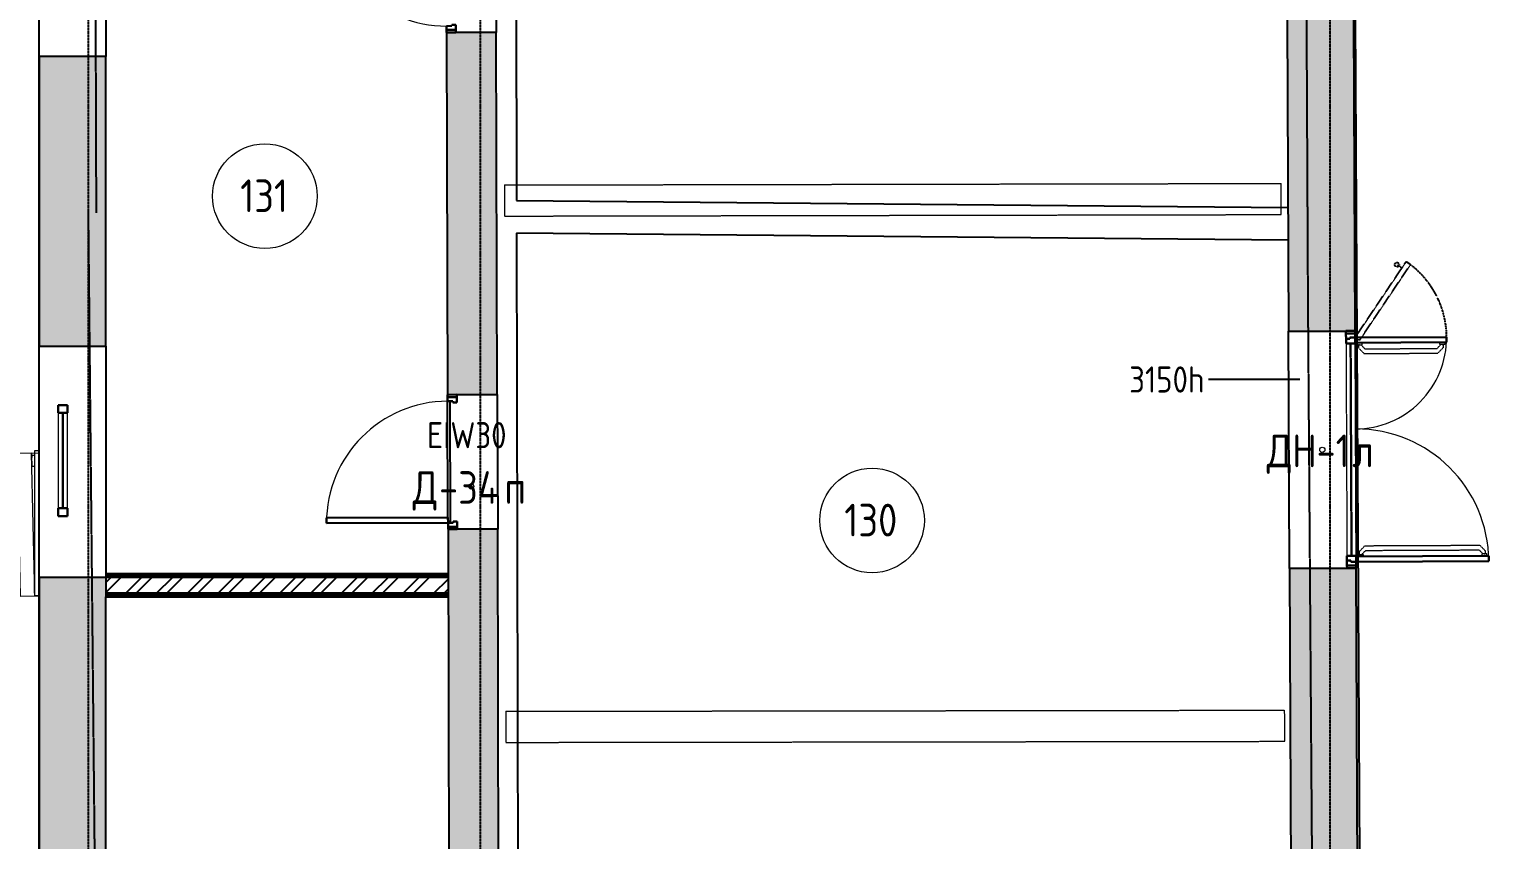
# Model space of a CAD drawing. Header units: millimetres. Extents: x -33838 to 476301, y -41806 to 120107.
# Drawn here: x 45956 to 57124, y 24065 to 30266 of the extents above; entities that cross this region are included whole.
import ezdxf

# ---------------------------------------------------------------- set-up
doc = ezdxf.new("R2010")
doc.units = ezdxf.units.MM
for name, pattern in [('ADSK_Линия сетки', [25, 20, -2.5, 0, -2.5]), ('ADSK_Сверху', [4.5, 3, -1.5]), ('ADSK_Снесено', [4.5, 3, -1.5]), ('ADSK_Штриховая_ш2 п1', [3, 2, -1])]:
    doc.linetypes.add(name, pattern=pattern)
for name, color, linetype, lineweight, true_color in [('_ Окна', 5, 'Continuous', 30, 0x0000ff), ('Линии', 7, 'Continuous', 9, 0x00a600), ('Стены внутренние', 5, 'Continuous', 18, 0x0000ff), ('Стены наружные', 1, 'ADSK_Снесено', 18, 0xff0000), ('Стены штриховка', 5, 'Continuous', 18, 0x0000ff)]:
    doc.layers.add(name, color=color, linetype=linetype, lineweight=lineweight, true_color=true_color)
for name, color, linetype, lineweight in [('Аннотация', 7, 'Continuous', 9), ('Двери', 251, 'Continuous', 18), ('Каркас', 7, 'Continuous', 18), ('Марки дверей', 7, 'Continuous', 20), ('Марки помещений', 7, 'Continuous', 20), ('Окна', 251, 'Continuous', 18), ('Перекрытие', 7, 'Continuous', 18)]:
    doc.layers.add(name, color=color, linetype=linetype, lineweight=lineweight)
doc.styles.add('GOST Common_1', font='GOST Common_0.ttf', dxfattribs={"width": 0.9, "height": 200})
doc.styles.add('GOST Common_2', font='GOST Common_0.ttf', dxfattribs={"width": 0.9, "height": 250})

# ---------------------------------------------------------------- blocks, each defined once
blk = doc.blocks.new('ADSK_БалкаЖБ_Прямоугольная - 238_4х558мм-821700-01 План 1-го этажа маркировочный')
at = {"layer": 'Каркас', "color": 253, "linetype": 'ADSK_Сверху', "true_color": 0xaaaaaa}
for p, q in [((-2971, 119), (-2971, -119)), ((-2971, 119), (2971, 119)), ((2971, -119), (2971, 119)), ((-2971, -119), (2971, -119))]:
    blk.add_line(p, q, dxfattribs=at)
blk = doc.blocks.new('ADSK_БалкаЖБ_Прямоугольная - 238_4х558мм-821702-01 План 1-го этажа маркировочный')
at = {"layer": 'Каркас', "color": 253, "linetype": 'ADSK_Сверху', "true_color": 0xaaaaaa}
for p, q in [((-2980, 119), (-2980, -119)), ((-2980, 119), (2980, 119)), ((2980, -119), (2980, 119)), ((-2980, -119), (2980, -119))]:
    blk.add_line(p, q, dxfattribs=at)
blk = doc.blocks.new('Витраж-тент - 75мм-2075144-01 План 1-го этажа маркировочный')
at = {"layer": '_ Окна', "color": 161, "linetype": 'ADSK_Сверху', "true_color": 0xaaaaff}
for p, q in [((-887.5, 25), (-812.5, 25)), ((-812.5, 25), (-812.5, -45)), ((887.5, 25), (812.5, 25)), ((812.5, 25), (812.5, -45)), ((-812.5, -45), (-887.5, -45)), ((-812.5, -10), (812.5, -10)), ((812.5, -45), (887.5, -45))]:
    blk.add_line(p, q, dxfattribs=at)
at = {"layer": 'Окна', "color": 161, "linetype": 'ADSK_Сверху', "true_color": 0xaaaaff}
for p, q in [((812.5, 25), (-812.5, 25)), ((-812.5, -45), (812.5, -45))]:
    blk.add_line(p, q, dxfattribs=at)
blk = doc.blocks.new('AC_Окно_1Створка - 1091_5х1319h-807647-01 План 1-го этажа маркировочный')
at = {"layer": 'Линии', "color": 8, "lineweight": 18, "true_color": 0x808080}
for p, q in [((508, 408), (-584, 408)), ((-584, 408), (-584, 298)), ((508, 298), (508, 408)), ((-584, 298), (-584, 263)), ((-584, 298), (-549, 298)), ((-584, 298), (508, 298)), ((-564, 298), (-484, 298)), ((-484, 298), (-484, 296)), ((448, 278), (368, 278)), ((408, 298), (408, 278)), ((488, 298), (408, 298)), ((448, 276), (448, 278)), ((508, 298), (473, 298)), ((488, 275), (488, 298)), ((508, 298), (508, 239))]:
    blk.add_line(p, q, dxfattribs=at)
blk = doc.blocks.new('Витраж-тент со смещением вовне - 60мм 30 сдвиг-1466951-01 План 1-го этажа маркировочный')
at = {"layer": '_ Окна'}
for p, q in [((-425, 25), (-425, -45)), ((-425, 25), (-365, 25)), ((-425, -45), (-425, 25)), ((-365, 25), (-365, -45)), ((425, 25), (365, 25)), ((365, 25), (365, -45)), ((425, -45), (425, 25)), ((425, -45), (425, 25)), ((-365, -45), (-425, -45)), ((-365, -10), (365, -10)), ((365, -45), (425, -45))]:
    blk.add_line(p, q, dxfattribs=at)
at = {"layer": 'Окна'}
for p, q in [((365, 25), (-365, 25)), ((-365, -45), (365, -45))]:
    blk.add_line(p, q, dxfattribs=at)
blk = doc.blocks.new('Прямоугольный импост - 70х20_56мм-1423958-01 План 1-го этажа маркировочный')
at = {"layer": 'Линии', "color": 8, "lineweight": 18, "true_color": 0x808080}
for p, q in [((45998, 27042), (46033, 27042)), ((45998, 26487), (45998, 27042))]:
    blk.add_line(p, q, dxfattribs=at)
blk = doc.blocks.new('Прямоугольный импост - 70х20_56мм-1423960-01 План 1-го этажа маркировочный')
at = {"layer": 'Линии', "color": 8, "lineweight": 18, "true_color": 0x808080}
for p, q in [((45998, 25932), (45998, 26487)), ((46033, 25932), (45998, 25932))]:
    blk.add_line(p, q, dxfattribs=at)
blk = doc.blocks.new('AC_Дверь_Однопольная - Д-34п 1030х2200h-1983151-01 План 1-го этажа маркировочный')
at = {"layer": 'Двери', "lineweight": 30}
for p, q in [((-465, 1120), (-425, 1120)), ((-465, 190), (-465, 1120)), ((-425, 1120), (-425, 190)), ((-515, 190), (-495, 190)), ((-515, 120), (-515, 190)), ((-495, 120), (-515, 120)), ((-495, 190), (-465, 190)), ((-495, 120), (-495, 190)), ((-495, 190), (-495, 120)), ((-455, 120), (-495, 120)), ((-425, 190), (-465, 190)), ((-465, 190), (-465, 150)), ((-465, 150), (-455, 150)), ((-455, 150), (-455, 120)), ((455, 150), (465, 150)), ((455, 120), (455, 150)), ((495, 120), (455, 120)), ((465, 190), (495, 190)), ((465, 150), (465, 190)), ((495, 190), (495, 120)), ((495, 190), (515, 190)), ((495, 120), (495, 190)), ((515, 120), (495, 120)), ((515, 190), (515, 120))]:
    blk.add_line(p, q, dxfattribs=at)
at = {"layer": 'Двери'}
blk.add_arc((-465, 190), 930, 0, 90, dxfattribs=at)
blk = doc.blocks.new('AC_Дверь_Однопольная - Д-34л 1030х2200h-1983152-01 План 1-го этажа маркировочный')
at = {"layer": 'Двери', "lineweight": 30}
for p, q in [((465, 1120), (425, 1120)), ((425, 1120), (425, 190)), ((465, 190), (465, 1120)), ((-495, 190), (-515, 190)), ((-515, 190), (-515, 120)), ((-515, 120), (-495, 120)), ((-465, 190), (-495, 190)), ((-495, 190), (-495, 120)), ((-495, 120), (-495, 190)), ((-495, 120), (-455, 120)), ((-465, 150), (-465, 190)), ((-455, 150), (-465, 150)), ((-455, 120), (-455, 150)), ((425, 190), (465, 190)), ((465, 150), (455, 150)), ((455, 150), (455, 120)), ((455, 120), (495, 120)), ((495, 190), (465, 190)), ((465, 190), (465, 150)), ((495, 120), (495, 190)), ((515, 190), (495, 190)), ((495, 190), (495, 120)), ((495, 120), (515, 120)), ((515, 120), (515, 190))]:
    blk.add_line(p, q, dxfattribs=at)
at = {"layer": 'Двери'}
blk.add_arc((465, 190), 930, 90, 180, dxfattribs=at)
blk = doc.blocks.new('AC_Дверь_Двупольная - ДН-1л 1815х2110h-2039696-01 План 1-го этажа маркировочный')
at = {"layer": 'Двери', "linetype": 'ADSK_Сверху', "lineweight": 9}
for p, q in [((778, 1244), (735, 1202)), ((801, 1244), (778, 1244)), ((817, 1255), (801, 1255)), ((801, 1255), (801, 1217)), ((801, 1236), (801, 1244)), ((735, 323), (735, 1202)), ((801, 1226), (771, 1196)), ((771, 329), (771, 1196)), ((801, 1217), (817, 1217)), ((-818, 940), (-802, 940)), ((-802, 902), (-818, 902)), ((-802, 940), (-802, 902)), ((-802, 921), (-802, 929)), ((-802, 929), (-778, 929)), ((-802, 911), (-771, 881)), ((-778, 929), (-735, 887)), ((-771, 329), (-771, 881)), ((-735, 323), (-735, 887)), ((-802, 309), (-818, 309)), ((-818, 270), (-802, 270)), ((-802, 299), (-771, 329)), ((-802, 270), (-802, 309)), ((-802, 289), (-802, 281)), ((-802, 281), (-778, 281)), ((-778, 281), (-735, 323)), ((778, 281), (735, 323)), ((801, 299), (771, 329)), ((801, 281), (778, 281)), ((801, 270), (801, 309)), ((801, 309), (817, 309)), ((817, 270), (801, 270))]:
    blk.add_line(p, q, dxfattribs=at)
at = {"layer": 'Двери', "lineweight": 30}
for p, q in [((857, 1270), (817, 1270)), ((817, 1270), (817, 255)), ((857, 255), (857, 1270)), ((-858, 955), (-818, 955)), ((-858, 255), (-858, 955)), ((-818, 955), (-818, 255)), ((-908, 255), (-888, 255)), ((-908, 185), (-908, 255)), ((-888, 255), (-858, 255)), ((-888, 185), (-888, 255)), ((-888, 255), (-888, 185)), ((-818, 255), (-858, 255)), ((-858, 255), (-858, 215)), ((817, 255), (857, 255)), ((887, 255), (857, 255)), ((857, 255), (857, 215)), ((887, 185), (887, 255)), ((907, 255), (887, 255)), ((887, 255), (887, 185)), ((907, 185), (907, 255)), ((-888, 185), (-908, 185)), ((-848, 185), (-888, 185)), ((-858, 215), (-848, 215)), ((-848, 215), (-848, 185)), ((857, 215), (847, 215)), ((847, 215), (847, 185)), ((847, 185), (887, 185)), ((887, 185), (907, 185))]:
    blk.add_line(p, q, dxfattribs=at)
at = {"layer": 'Двери'}
for centre, radius, start, end in [((857, 255), 1015, 90, 180), ((-858, 255), 700, 360, 90)]:
    blk.add_arc(centre, radius, start, end, dxfattribs=at)
blk = doc.blocks.new('ADSK_Марка_Помещение_ОдноЗначение - Номер-247393-01 План 1-го этажа маркировочный')
at = {"layer": 'Марки помещений'}
blk.add_circle((0, 0), 4, dxfattribs=at)
blk = doc.blocks.new('ADSK_Марка_Дверь - Марка типа и комментарии-2020407-01 План 1-го этажа маркировочный')
at = {"layer": 'Марки дверей', "lineweight": 9}
blk.add_circle((0, 0), 0.2, dxfattribs=at)

msp = doc.modelspace()

# ---------------------------------------------------------------- hatches: boundary and pattern name
at = {"layer": 'Стены внутренние', "lineweight": 25, "true_color": 0x636466}
h = msp.add_hatch(color=251, dxfattribs=at)
h.paths.add_polyline_path([(49161.68775, 26010.82988), (49541.68622, 26011.90894), (49540.46697, 26441.27413), (49160.4685, 26440.19507), (49161.68469, 26011.90894)])
h.paths.add_polyline_path([(49157.54368, 27470.19091), (49537.54215, 27471.26998), (49529.67943, 30240.17564), (49149.68096, 30239.09658), (49154.07988, 28689.98862)])
h.paths.add_polyline_path([(49145.73423, 31628.96285), (49525.7327, 31630.04191), (49514.19569, 35692.87151), (49134.19722, 35691.79245), (49145.73117, 31630.04191)])
h.paths.add_polyline_path([(49131.26388, 36724.78828), (49511.26235, 36725.86735), (49510.82816, 36878.76994), (49130.8144, 36883.07408), (49131.26388, 36724.98706)])
h = msp.add_hatch(dxfattribs=at)
h.set_pattern_fill('FP_2', color=251, style=0, pattern_type=2)
h.set_pattern_definition([(45, (0, 0), (-117.8655, 117.8655), []), (45, (78.58, 0), (-117.8655, 117.8655), [])])
h.paths.add_polyline_path([(49161.85723, 25951.14638), (49161.43696, 26071.14638), (46543.2121, 26071.14638), (46543.2121, 25951.14638), (49161.8048, 25951.14638)])
h = msp.add_hatch(color=251, dxfattribs=at)
h.paths.add_polyline_path([(49556.22516, 20891.92958), (49552.77334, 22107.50817), (49172.77487, 22106.42911), (49176.21864, 20893.68412), (49514.37085, 20892.12283)])
h.paths.add_polyline_path([(49168.93441, 23458.87225), (49548.93288, 23459.95131), (49541.68622, 26011.90894), (49161.68775, 26010.82988), (49168.93135, 23459.95131)])
at = {"layer": 'Стены наружные', "linetype": 'Continuous', "lineweight": 25, "true_color": 0x636466}
h = msp.add_hatch(color=251, dxfattribs=at)
h.paths.add_polyline_path([(56131.68655, 20861.56984), (56126.86768, 21975.34689), (55616.87245, 21973.14034), (55621.67159, 20863.92464), (56126.86768, 20861.59209)])
h.paths.add_polyline_path([(55608.99812, 23793.12331), (56118.99334, 23795.32985), (56108.83959, 26142.12997), (55598.84445, 26139.92342), (55608.47958, 23912.97253)])
h.paths.add_polyline_path([(55590.99175, 27954.90643), (56030.98763, 27956.81012), (56030.98754, 27956.83072), (56100.98688, 27957.13358), (56090.68057, 30339.2146), (55580.68535, 30337.00806), (55587.97353, 28652.50269)])
h.paths.add_polyline_path([(55576.57511, 31286.99917), (56086.57034, 31289.20571), (56072.01854, 34652.53912), (55562.02332, 34650.33257), (55574.00659, 31880.65881)])
h.paths.add_polyline_path([(55554.36531, 36420.31601), (56064.36053, 36422.52255), (56032.61764, 43759.20652), (55522.61286, 43759.20652), (55554.35576, 36422.52255)])
h = msp.add_hatch(color=251, dxfattribs=at)
h.paths.add_polyline_path([(46033.2121, 20934.05859), (46543.2121, 20934.05859), (46543.2121, 22119.16969), (46033.2121, 22119.16969)])
h.paths.add_polyline_path([(46033.2121, 23889.16969), (46543.2121, 23889.16969), (46543.2121, 26071.14638), (46033.2121, 26071.14638), (46033.2121, 23912.97253)])
h.paths.add_polyline_path([(46033.2121, 27841.14638), (46543.2121, 27841.14638), (46543.2121, 30057.44422), (46033.2121, 30057.44422)])
h.paths.add_polyline_path([(46033.2121, 31827.44422), (46543.2121, 31827.44422), (46543.2121, 34118.80772), (46033.2121, 34118.80772), (46033.2121, 31880.65881)])
h.paths.add_polyline_path([(46396.03418, 35888.80772), (46543.2121, 35888.80772), (46543.2121, 43249.20652), (46033.2121, 43249.20652), (46033.2121, 35888.80772), (46393.72604, 35888.80772)])

# ---------------------------------------------------------------- linework, layer by layer
at = {"linetype": 'ADSK_Линия сетки', "lineweight": 25}
for p, q in [((46409.91035, -4984.78696), (46409.91035, 44534.78674)), ((49409.91035, -4984.78696), (49409.91035, 44534.78674)), ((55909.91035, -4984.78696), (55909.91035, 44534.78674))]:
    msp.add_line(p, q, dxfattribs=at)
at = {"color": 251, "lineweight": 25, "true_color": 0x636466}
msp.add_lwpolyline([(46033.2121, 20934.05859), (46033.2121, 43759.20652), (56032.61764, 43759.20652), (56213.94922, 8532.30207), (49933.40071, 8532.30207), (49933.40071, 150.23165), (42036.9317, 150.23165), (42036.9317, 2106.78828), (31235.97355, 2186.47811), (31336.39547, 2185.73719), (31336.39547, -2732.56685), (18972.64368, -2732.56685), (18972.64368, 2186.47811), (8272.99741, 2186.47811), (8272.99741, 272.0206), (290.4987, 306.78828), (290.4987, 8529.25245)], dxfattribs=at)
at = {"layer": 'Аннотация', "color": 251, "lineweight": 25, "true_color": 0x636466}
for p, q in [((54985.16643, 27586.30283), (54979.48518, 27586.30283)), ((55676.88155, 27586.30283), (54985.16643, 27586.30283))]:
    msp.add_line(p, q, dxfattribs=at)
at = {"layer": 'Линии', "color": 251, "lineweight": 25, "true_color": 0x636466}
for p, q in [((49680.44246, 31690.06818), (49685.19191, 28956.72701)), ((49685.19191, 28956.72701), (55586.89179, 28902.52317)), ((49685.62634, 28706.71247), (49697.55822, 21839.8394)), ((55587.97353, 28652.50269), (49685.62634, 28706.71247)), ((49179.47689, 26490.24925), (49177.86093, 27420.24841))]:
    msp.add_line(p, q, dxfattribs=at)
at = {"layer": 'Линии', "color": 251, "linetype": 'ADSK_Штриховая_ш2 п1', "lineweight": 25, "true_color": 0x636466}
for p, q in [((56101.20321, 27907.13405), (56491.89353, 28487.96197)), ((56491.89353, 28487.96197), (56525.0837, 28465.63681)), ((56134.39338, 27884.80889), (56525.0837, 28465.63681)), ((56421.95986, 28464.62013), (56459.2988, 28439.50433)), ((56100.98688, 27957.13358), (56101.20321, 27907.13405)), ((56101.20321, 27907.13405), (56134.39338, 27884.80889))]:
    msp.add_line(p, q, dxfattribs=at)
msp.add_circle((56421.95986, 28464.62013), 17, dxfattribs=at)
msp.add_arc((56101.20321, 27907.13405), 700, 0.073493667, 56.073493667, dxfattribs=at)
at = {"layer": 'Перекрытие', "color": 251, "linetype": 'ADSK_Сверху', "lineweight": 25, "true_color": 0x636466}
for p, q in [((55696.549, 36859.80343), (55738.57026, 28239.84103)), ((46470.46378, 28861.6264), (46456.57545, 33246.92348)), ((46489.03281, 20807.09716), (46409.66244, 28860.36944)), ((55738.57026, 28239.84103), (55792.54653, 20763.04769))]:
    msp.add_line(p, q, dxfattribs=at)
at = {"layer": 'Стены внутренние', "color": 251, "lineweight": 25, "true_color": 0x636466}
for p, q in [((49526.75138, 31271.30622), (49529.67621, 30241.31038)), ((49149.67774, 30240.23131), (49157.54368, 27470.19091)), ((49529.67943, 30240.17564), (49149.68096, 30239.09658)), ((49529.67621, 30241.31038), (49219.67746, 30240.43009)), ((49537.54215, 27471.26998), (49529.67621, 30241.31038)), ((49160.21294, 26530.1947), (49157.68566, 27420.19112)), ((49227.5434, 27470.38969), (49537.54215, 27471.26998)), ((49537.54215, 27471.26998), (49540.46697, 26441.27413)), ((49160.4685, 26440.19507), (49168.93441, 23458.87225)), ((49540.46697, 26441.27413), (49230.46822, 26440.39384)), ((49548.93288, 23459.95131), (49540.46697, 26441.27413)), ((49161.43696, 26099.14638), (46543.2121, 26099.14638)), ((46543.2121, 26099.14638), (46543.2121, 25923.14638)), ((46543.2121, 25923.14638), (49161.93674, 25923.14638))]:
    msp.add_line(p, q, dxfattribs=at)
at = {"layer": 'Стены наружные', "color": 251, "linetype": 'Continuous', "lineweight": 25, "true_color": 0x636466}
for p, q in [((46033.2121, 30057.44422), (46033.2121, 31827.44422)), ((46543.2121, 31827.44422), (46543.2121, 30057.44422)), ((55580.68535, 30337.00806), (55590.99175, 27954.90643)), ((56100.98688, 27957.13358), (56090.68057, 30339.2146)), ((46033.2121, 30057.44422), (46033.2121, 27841.14638)), ((46543.2121, 30057.44422), (46033.2121, 30057.44422)), ((46543.2121, 27841.14638), (46543.2121, 30057.44422)), ((55590.99175, 27954.90643), (56030.98754, 27956.81012)), ((55598.84445, 26139.92342), (55590.99175, 27954.90643)), ((46033.2121, 27841.14638), (46543.2121, 27841.14638)), ((46033.2121, 26071.14638), (46033.2121, 27841.14638)), ((46543.2121, 27841.14638), (46543.2121, 26099.14638)), ((56101.37627, 27867.13442), (56108.4502, 26232.14973)), ((56038.84024, 26141.82711), (55598.84445, 26139.92342)), ((55598.84445, 26139.92342), (55608.99812, 23793.12331)), ((56118.99334, 23795.32985), (56108.83968, 26142.12997)), ((46033.2121, 26071.14638), (46033.2121, 23889.16969)), ((46543.2121, 26071.14638), (46033.2121, 26071.14638)), ((46543.2121, 23889.16969), (46543.2121, 25923.14638))]:
    msp.add_line(p, q, dxfattribs=at)
at = {"layer": 'Стены штриховка', "color": 251, "lineweight": 25, "true_color": 0x636466}
for p, q in [((49161.46252, 26090.14638), (46543.2121, 26090.14638)), ((49161.47956, 26084.14638), (46543.2121, 26084.14638)), ((49161.51647, 26071.14638), (46543.2121, 26071.14638)), ((49161.85723, 25951.14638), (46543.2121, 25951.14638)), ((49161.89415, 25938.14638), (46543.2121, 25938.14638)), ((49161.91118, 25932.14638), (46543.2121, 25932.14638))]:
    msp.add_line(p, q, dxfattribs=at)

# ---------------------------------------------------------------- block references
at = {"layer": '_ Окна', "color": 251, "linetype": 'ADSK_Сверху', "lineweight": 25, "true_color": 0x636466, "rotation": 270.2478943676963}
msp.add_blockref('Витраж-тент - 75мм-2075144-01 План 1-го этажа маркировочный', (56079.91347, 27049.49065), dxfattribs=at)
at = {"layer": '_ Окна', "color": 251, "lineweight": 25, "true_color": 0x636466, "rotation": 89.99999999999974}
msp.add_blockref('Витраж-тент со смещением вовне - 60мм 30 сдвиг-1466951-01 План 1-го этажа маркировочный', (46203.2121, 26966.14638), dxfattribs=at)
at = {"layer": 'Двери', "color": 251, "lineweight": 25, "true_color": 0x636466, "rotation": 90.16269940438917}
for name, p in [('AC_Дверь_Однопольная - Д-34л 1030х2200h-1983152-01 План 1-го этажа маркировочный', (49338.21456, 30755.76877)), ('AC_Дверь_Однопольная - Д-34п 1030х2200h-1983151-01 План 1-го этажа маркировочный', (49349.00533, 26955.73252))]:
    msp.add_blockref(name, p, dxfattribs=at)
at = {"layer": 'Двери', "color": 251, "linetype": 'ADSK_Сверху', "lineweight": 25, "true_color": 0x636466, "rotation": 270.2478943676962}
msp.add_blockref('AC_Дверь_Двупольная - ДН-1л 1815х2110h-2039696-01 План 1-го этажа маркировочный', (55849.91562, 27048.5388), dxfattribs=at)
at = {"layer": 'Каркас', "color": 251, "linetype": 'ADSK_Сверху', "lineweight": 25, "true_color": 0x636466}
for name, p, rotation in [('ADSK_БалкаЖБ_Прямоугольная - 238_4х558мм-821700-01 План 1-го этажа маркировочный', (52564.1868, 28961.05864), 0.1135692853817458), ('ADSK_БалкаЖБ_Прямоугольная - 238_4х558мм-821702-01 План 1-го этажа маркировочный', (52582.02162, 24933.56725), 0.08173429478806005)]:
    msp.add_blockref(name, p, dxfattribs=dict(at, rotation=rotation))
at = {"layer": 'Линии', "color": 251, "lineweight": 25, "true_color": 0x636466}
for name in ['Прямоугольный импост - 70х20_56мм-1423958-01 План 1-го этажа маркировочный', 'Прямоугольный импост - 70х20_56мм-1423960-01 План 1-го этажа маркировочный']:
    msp.add_blockref(name, (0, 0), dxfattribs=at)
at = {"layer": 'Линии', "color": 251, "lineweight": 25, "true_color": 0x636466, "rotation": 91.22834410468771}
msp.add_blockref('AC_Окно_1Створка - 1091_5х1319h-807647-01 План 1-го этажа маркировочный', (46283.20641, 26522.27483), dxfattribs=at)
at = {"layer": 'Марки дверей', "color": 251, "lineweight": 25, "true_color": 0x636466, "xscale": 99.99999999999993, "yscale": 99.99999999999993, "zscale": 99.99999999999993}
for p in [(55849.91562, 27048.5388), (49338.21456, 26767.97516)]:
    msp.add_blockref('ADSK_Марка_Дверь - Марка типа и комментарии-2020407-01 План 1-го этажа маркировочный', p, dxfattribs=at)
at = {"layer": 'Марки помещений', "color": 251, "lineweight": 25, "true_color": 0x636466, "xscale": 99.99999999999993, "yscale": 99.99999999999993, "zscale": 99.99999999999993}
for p in [(47759.03948, 28988.91775), (52405.19354, 26508.13924)]:
    msp.add_blockref('ADSK_Марка_Помещение_ОдноЗначение - Номер-247393-01 План 1-го этажа маркировочный', p, dxfattribs=at)

# ---------------------------------------------------------------- texts
at = {"layer": 'Аннотация', "color": 251, "lineweight": 25, "true_color": 0x636466, "insert": (54372.26643, 27686.30283), "char_height": 200, "width": 735.949125, "attachment_point": 1, "style": 'GOST Common_1'}
msp.add_mtext('3150h', dxfattribs=at)
at = {"layer": 'Марки дверей', "color": 251, "lineweight": 25, "true_color": 0x636466, "attachment_point": 1}
for s, insert, char_height, width, style in [('EIW30', (48999.63529, 27260.38916), 200, 779.24025, 'GOST Common_1'), ('ДН', (55424.93635, 27165.55189), 250, 461.772, 'GOST Common_2'), ('-1', (55805.93635, 27165.55189), 250, 331.898625, 'GOST Common_2'), ('\\fGOST Common|b0|i0|c204|p34|;\\W.9;л', (56079.7801, 27165.55189), 250, 194.8100625, 'GOST Common_2'), ('\\fGOST Common|b0|i0|c204|p34|;\\W.9;Д', (48889.38529, 26884.98825), 250, 245.316375, 'GOST Common_2'), ('-34', (49091.79154, 26884.98825), 250, 606.07575, 'GOST Common_2'), ('\\fGOST Common|b0|i0|c204|p34|;\\W.9;п', (49591.85404, 26884.98825), 250, 194.8100625, 'GOST Common_2')]:
    msp.add_mtext(s, dxfattribs=dict(at, insert=insert, char_height=char_height, width=width, style=style))
at = {"layer": 'Марки помещений', "color": 251, "lineweight": 25, "true_color": 0x636466, "char_height": 250, "attachment_point": 1, "style": 'GOST Common_2'}
for s, insert, width in [('131', (47570.48222, 29116.64282), 468.9871875), ('130', (52192.78629, 26635.86431), 526.7086875)]:
    msp.add_mtext(s, dxfattribs=dict(at, insert=insert, width=width))

doc.saveas('drawing.dxf')
